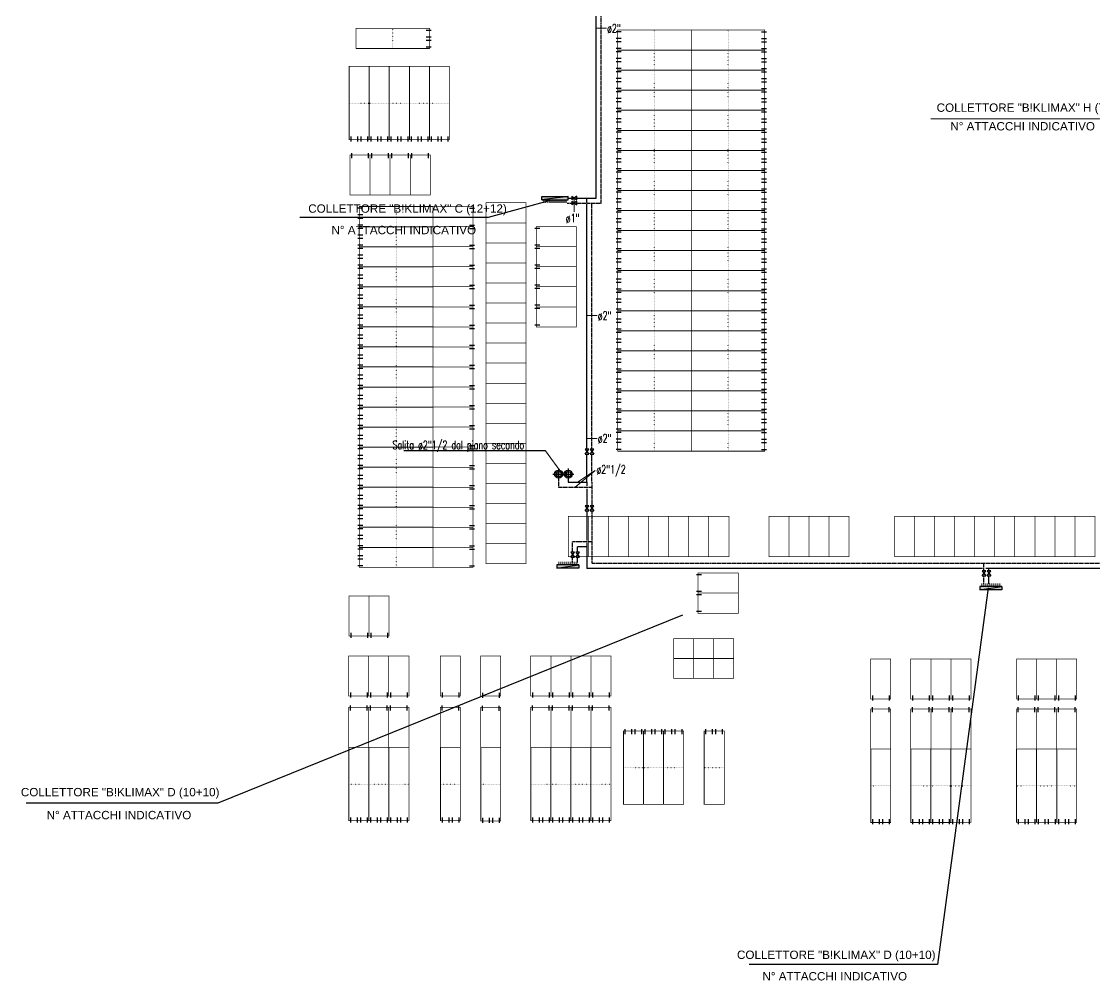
# Model space of a CAD drawing. Header units: millimetres. Extents: x 24747 to 137666, y -34589 to 43444.
# Drawn here: x 107976 to 111188, y -9134 to -6262 of the extents above; entities that cross this region are included whole.
import ezdxf

# ---------------------------------------------------------------- set-up
doc = ezdxf.new("R2010")
doc.units = ezdxf.units.MM
doc.header["$LTSCALE"] = 10
for name, pattern in [('ACAD_ISO07W100', [3, 0, -3]), ('DASHDOT', [25.4, 12.7, -6.35, 0, -6.35]), ('HIDDEN', [0.375, 0.25, -0.125])]:
    doc.linetypes.add(name, pattern=pattern)
for name, color, linetype in [('Collettori Maxi', 7, 'Continuous'), ('Pannelli', 7, 'Continuous'), ('TUBAZIONI', 6, 'Continuous')]:
    doc.layers.add(name, color=color, linetype=linetype)
doc.styles.add('ARIAL', font='arial.ttf')
doc.styles.add('ROMANS', font='romans')

# ---------------------------------------------------------------- blocks, each defined once
blk = doc.blocks.new('colonna')
at = {"layer": 'TUBAZIONI', "color": 1, "linetype": 'DASHDOT'}
for p, q in [((-17, 0), (17, 0)), ((0, 17.2), (0, -17.2))]:
    blk.add_line(p, q, dxfattribs=at)
at = {"layer": 'TUBAZIONI', "color": 1}
for radius in [12, 8]:
    blk.add_circle((0, 0), radius, dxfattribs=at)
blk.add_arc((4, 0), 10, 130.4205, 229.5795, dxfattribs=at)
blk = doc.blocks.new('1200')
at = {"layer": 'Pannelli', "color": 4}
for p, q in [((0.05, 1.1), (0.05, 1.25)), ((0.55, 1.1), (0.55, 1.25))]:
    blk.add_line(p, q, dxfattribs=at)
at = {"layer": 'Pannelli', "linetype": 'ACAD_ISO07W100', "ltscale": 0.07}
blk.add_line((0.6, 0.6), (0, 0.6), dxfattribs=at)
at = {"layer": 'Pannelli', "color": 4, "const_width": 0.02}
blk.add_lwpolyline([(0, 1.2), (0, 0), (0.6, 0), (0.6, 1.2), (0, 1.2)], dxfattribs=at)
blk = doc.blocks.new('dddd')
at = {"layer": 'Pannelli', "color": 4}
for p, q in [((-164.9, 45.4, 0), (-179.9, 45.4, 0)), ((-164.9, 25.4, 0), (-179.9, 25.4, 0)), ((-164.9, 15.4, 0), (-179.9, 15.4, 0)), ((-164.9, -4.6, 0), (-179.9, -4.6, 0))]:
    blk.add_line(p, q, dxfattribs=at)
at = {"layer": 'Pannelli', "color": 4, "lineweight": 0}
blk.add_line((-174.9, 50.4, 0), (45.1, 50.4, 0), dxfattribs=at)
at = {"layer": 'Pannelli', "color": 4, "linetype": 'ACAD_ISO07W100', "ltscale": 0.07}
blk.add_line((-64.9, 50.4, 0), (-64.9, -9.6, 0), dxfattribs=at)
at = {"layer": 'Pannelli', "color": 4, "const_width": 2, "elevation": 0}
blk.add_lwpolyline([(-174.9, -9.6), (45.1, -9.6), (45.1, 50.4), (-174.9, 50.4), (-174.9, -9.6)], dxfattribs=at)
blk = doc.blocks.new('Coll Maxi 10+10')
at = {"layer": 'Collettori Maxi'}
for color, points in [(5, [(0.66, 0), (0.66, -0.1), (0, -0.1)]), (1, [(0, 0), (0, -0.1), (0.66, 0)])]:
    blk.add_hatch(color=color, dxfattribs=at).paths.add_polyline_path(points)
for points in [[(0, 0), (0, -0.1), (0.66, 0), (0, 0)], [(0.66, 0), (0.66, -0.1), (0, -0.1), (0.66, 0)]]:
    blk.add_lwpolyline(points, dxfattribs=at)

msp = doc.modelspace()

# ---------------------------------------------------------------- hatches: boundary and pattern name
at = {"layer": 'Collettori Maxi'}
for color, points in [(5, [(109534.25549, -6796.17906), (109534.25549, -6786.17842), (109612.21577, -6786.17842)]), (1, [(109612.21577, -6796.17906), (109612.21577, -6786.17842), (109534.25549, -6796.17906)])]:
    msp.add_hatch(color=color, dxfattribs=at).paths.add_polyline_path(points)

# ---------------------------------------------------------------- linework, layer by layer
at = {"layer": 'Collettori Maxi', "lineweight": 0}
msp.add_line((110698.37566, -6553.69188), (111295.31968, -6553.69188), dxfattribs=at)
at = {"layer": 'Collettori Maxi'}
for p, q in [((109374.61884, -6847.8206, 0), (109564.21274, -6796.17906, 0)), ((108808.98115, -6847.8206, 0), (109374.61884, -6847.8206, 0)), ((110870.28291, -7957.51085, 0), (110718.45832, -9085.96957, 0)), ((108565.48361, -8601.74737, 0), (109955.55505, -8038.99735, 0)), ((107990.13963, -8601.74737, 0), (108565.48361, -8601.74737, 0)), ((110718.45832, -9085.96957, 0), (110154.64085, -9085.96957, 0))]:
    msp.add_line(p, q, dxfattribs=at)
at = {"layer": 'Collettori Maxi', "elevation": 0}
for points in [[(109612.21577, -6796.17906), (109612.21577, -6786.17842), (109534.25549, -6796.17906), (109612.21577, -6796.17906)], [(109534.25549, -6796.17906), (109534.25549, -6786.17842), (109612.21577, -6786.17842), (109534.25549, -6796.17906)]]:
    msp.add_lwpolyline(points, dxfattribs=at)
at = {"layer": 'Collettori Maxi', "color": 6, "const_width": 3.2002, "elevation": 0}
for points in [[(109540.21122, -6796.17906), (109540.21122, -6806.17969)], [(109546.2116, -6796.17906), (109546.2116, -6806.17969)], [(109552.21198, -6796.17906), (109552.21198, -6806.17969)], [(109558.21236, -6796.17906), (109558.21236, -6806.17969)], [(109564.21274, -6796.17906), (109564.21274, -6806.17969)], [(109570.21312, -6796.17906), (109570.21312, -6806.17969)], [(109576.2135, -6796.17906), (109576.2135, -6806.17969)], [(109582.21388, -6796.17906), (109582.21388, -6806.17969)], [(109588.21426, -6796.17906), (109588.21426, -6806.17969)], [(109594.21464, -6796.17906), (109594.21464, -6806.17969)], [(109600.21502, -6796.17906), (109600.21502, -6806.17969)], [(109606.21539, -6796.17906), (109606.21539, -6806.17969)], [(109584.61846, -7889.27302), (109584.61846, -7879.27238)], [(109590.61884, -7889.27302), (109590.61884, -7879.27238)], [(109596.61922, -7889.27302), (109596.61922, -7879.27238)], [(109602.6196, -7889.27302), (109602.6196, -7879.27238)], [(109608.61998, -7889.27302), (109608.61998, -7879.27238)], [(109614.62036, -7889.27302), (109614.62036, -7879.27238)], [(109620.62074, -7889.27302), (109620.62074, -7879.27238)], [(109626.62112, -7889.27302), (109626.62112, -7879.27238)], [(109632.6215, -7889.27302), (109632.6215, -7879.27238)], [(109638.62188, -7889.27302), (109638.62188, -7879.27238)], [(110850.71063, -7954.24343), (110850.71063, -7944.2428)], [(110856.71101, -7954.24343), (110856.71101, -7944.2428)], [(110862.71139, -7954.24343), (110862.71139, -7944.2428)], [(110868.71177, -7954.24343), (110868.71177, -7944.2428)], [(110874.71215, -7954.24343), (110874.71215, -7944.2428)], [(110880.71253, -7954.24343), (110880.71253, -7944.2428)], [(110886.7129, -7954.24343), (110886.7129, -7944.2428)], [(110892.71328, -7954.24343), (110892.71328, -7944.2428)], [(110898.71366, -7954.24343), (110898.71366, -7944.2428)], [(110904.71404, -7954.24343), (110904.71404, -7944.2428)]]:
    msp.add_lwpolyline(points, dxfattribs=at)
at = {"layer": 'Pannelli', "color": 1, "linetype": 'Continuous'}
msp.add_line((109545.26115, -7547.8998, 0), (109120.60411, -7547.8998, 0), dxfattribs=at)
at = {"layer": 'Pannelli', "color": 1, "linetype": 'Continuous', "lineweight": 0}
msp.add_line((109545.26115, -7547.8998, 0), (109595.7287, -7617.57969, 0), dxfattribs=at)
at = {"layer": 'Pannelli', "color": 2, "const_width": 2, "elevation": 0}
for points in [[(109366.45739, -6865.17994), (109486.45739, -6865.17994), (109486.45739, -6805.17994), (109366.45739, -6805.17994)], [(109366.45739, -6925.17994), (109486.45739, -6925.17994), (109486.45739, -6865.17994), (109366.45739, -6865.17994)], [(109366.45739, -6985.17994), (109486.45739, -6985.17994), (109486.45739, -6925.17994), (109366.45739, -6925.17994)], [(109366.45739, -7045.17994), (109486.45739, -7045.17994), (109486.45739, -6985.17994), (109366.45739, -6985.17994)], [(109366.45739, -7105.17994), (109486.45739, -7105.17994), (109486.45739, -7045.17994), (109366.45739, -7045.17994)], [(109366.45739, -7165.17994), (109486.45739, -7165.17994), (109486.45739, -7105.17994), (109366.45739, -7105.17994)], [(109366.45739, -7225.17994), (109486.45739, -7225.17994), (109486.45739, -7165.17994), (109366.45739, -7165.17994)], [(109366.45739, -7285.17994), (109486.45739, -7285.17994), (109486.45739, -7225.17994), (109366.45739, -7225.17994)], [(109366.45739, -7345.17994), (109486.45739, -7345.17994), (109486.45739, -7285.17994), (109366.45739, -7285.17994)], [(109366.45739, -7405.17994), (109486.45739, -7405.17994), (109486.45739, -7345.17994), (109366.45739, -7345.17994)], [(109366.45739, -7465.17994), (109486.45739, -7465.17994), (109486.45739, -7405.17994), (109366.45739, -7405.17994)], [(109366.45739, -7525.17994), (109486.45739, -7525.17994), (109486.45739, -7465.17994), (109366.45739, -7465.17994)], [(109366.45739, -7585.17994), (109486.45739, -7585.17994), (109486.45739, -7525.17994), (109366.45739, -7525.17994)], [(109366.45739, -7645.17994), (109486.45739, -7645.17994), (109486.45739, -7585.17994), (109366.45739, -7585.17994)], [(109366.45739, -7705.17994), (109486.45739, -7705.17994), (109486.45739, -7645.17994), (109366.45739, -7645.17994)], [(109366.45739, -7765.17994), (109486.45739, -7765.17994), (109486.45739, -7705.17994), (109366.45739, -7705.17994)], [(109366.45739, -7825.17994), (109486.45739, -7825.17994), (109486.45739, -7765.17994), (109366.45739, -7765.17994)], [(109613.66709, -7744.32027), (109613.66709, -7864.32027), (109673.66709, -7864.32027), (109673.66709, -7744.32027)], [(109673.66709, -7744.32027), (109673.66709, -7864.32027), (109733.66709, -7864.32027), (109733.66709, -7744.32027)], [(109733.66709, -7744.32027), (109733.66709, -7864.32027), (109793.66709, -7864.32027), (109793.66709, -7744.32027)], [(109793.66709, -7744.32027), (109793.66709, -7864.32027), (109853.66709, -7864.32027), (109853.66709, -7744.32027)], [(109853.66709, -7744.32027), (109853.66709, -7864.32027), (109913.66709, -7864.32027), (109913.66709, -7744.32027)], [(109913.66709, -7744.32027), (109913.66709, -7864.32027), (109973.66709, -7864.32027), (109973.66709, -7744.32027)], [(109973.66709, -7744.32027), (109973.66709, -7864.32027), (110033.66709, -7864.32027), (110033.66709, -7744.32027)], [(110033.66709, -7744.32027), (110033.66709, -7864.32027), (110093.66709, -7864.32027), (110093.66709, -7744.32027)], [(110213.66709, -7744.32027), (110213.66709, -7864.32027), (110273.66709, -7864.32027), (110273.66709, -7744.32027)], [(110273.66709, -7744.32027), (110273.66709, -7864.32027), (110333.66709, -7864.32027), (110333.66709, -7744.32027)], [(110333.66709, -7744.32027), (110333.66709, -7864.32027), (110393.66709, -7864.32027), (110393.66709, -7744.32027)], [(110393.66709, -7744.32027), (110393.66709, -7864.32027), (110453.66709, -7864.32027), (110453.66709, -7744.32027)], [(110589.63943, -7744.32027), (110589.63943, -7864.32027), (110649.63943, -7864.32027), (110649.63943, -7744.32027)], [(110649.63943, -7744.32027), (110649.63943, -7864.32027), (110709.63943, -7864.32027), (110709.63943, -7744.32027)], [(110709.63943, -7744.32027), (110709.63943, -7864.32027), (110769.63943, -7864.32027), (110769.63943, -7744.32027)], [(110769.63943, -7744.32027), (110769.63943, -7864.32027), (110829.63943, -7864.32027), (110829.63943, -7744.32027)], [(110829.63943, -7744.32027), (110829.63943, -7864.32027), (110889.63943, -7864.32027), (110889.63943, -7744.32027)], [(110889.63943, -7744.32027), (110889.63943, -7864.32027), (110949.63943, -7864.32027), (110949.63943, -7744.32027)], [(110949.63943, -7744.32027), (110949.63943, -7864.32027), (111009.63943, -7864.32027), (111009.63943, -7744.32027)], [(111009.63943, -7744.32027), (111009.63943, -7864.32027), (111069.63943, -7864.32027), (111069.63943, -7744.32027)], [(111069.63943, -7744.32027), (111069.63943, -7864.32027), (111129.63943, -7864.32027), (111129.63943, -7744.32027)], [(111129.63943, -7744.32027), (111129.63943, -7864.32027), (111189.63943, -7864.32027), (111189.63943, -7744.32027)], [(109366.45739, -7885.17994), (109486.45739, -7885.17994), (109486.45739, -7825.17994), (109366.45739, -7825.17994)]]:
    msp.add_lwpolyline(points, close=True, dxfattribs=at)
for points in [[(109928.50495, -8110.22897), (109928.50495, -8170.22897), (109988.50495, -8170.22897), (109988.50495, -8110.22897), (109928.50495, -8110.22897)], [(109988.50495, -8110.22897), (109988.50495, -8170.22897), (110048.50495, -8170.22897), (110048.50495, -8110.22897), (109988.50495, -8110.22897)], [(110048.50495, -8110.22897), (110048.50495, -8170.22897), (110108.50494, -8170.22897), (110108.50494, -8110.22897), (110048.50495, -8110.22897)], [(109928.50495, -8169.28136), (109928.50495, -8229.28136), (109988.50495, -8229.28136), (109988.50495, -8169.28136), (109928.50495, -8169.28136)], [(109988.50495, -8169.28136), (109988.50495, -8229.28136), (110048.50495, -8229.28136), (110048.50495, -8169.28136), (109988.50495, -8169.28136)], [(110048.50495, -8169.28136), (110048.50495, -8229.28136), (110108.50494, -8229.28136), (110108.50494, -8169.28136), (110048.50495, -8169.28136)]]:
    msp.add_lwpolyline(points, dxfattribs=at)
at = {"layer": 'TUBAZIONI'}
for p, q in [((109696.73868, -6790.80106, 0), (109696.73868, -6093.39477, 0)), ((109613.7708, -6790.80106, 0), (109623.30448, -6790.80106, 0)), ((109638.30448, -6790.80106, 0), (109647.83817, -6790.80106, 0)), ((109647.83817, -6790.80106, 0), (109696.73868, -6790.80106, 0)), ((109640.95806, -7851.6027, 0), (109640.95806, -7834.82951, 0)), ((109640.95806, -7882.0106, 0), (109640.95806, -7866.6027, 0)), ((110872.24989, -7906.64422, 0), (110872.24989, -7900.3698, 0)), ((110872.24989, -7946.1856, 0), (110872.24989, -7921.64422, 0))]:
    msp.add_line(p, q, dxfattribs=at)
at = {"layer": 'TUBAZIONI', "linetype": 'HIDDEN'}
for p, q in [((109711.73868, -6805.80106, 0), (109711.73868, -6074.98239, 0)), ((109609.72235, -6805.80106, 0), (109623.30448, -6805.80106, 0)), ((109638.30448, -6805.80106, 0), (109668.85647, -6805.80106, 0)), ((109668.85647, -6805.80106, 0), (109711.73868, -6805.80106, 0)), ((109683.85647, -7542.66006, 0), (109683.85647, -6805.80106, 0)), ((109668.85647, -7606.34327, 0), (109668.85647, -7557.66006, 0)), ((109683.85647, -7641.68756, 0), (109683.85647, -7557.66006, 0)), ((109625.95806, -7851.6027, 0), (109625.95806, -7819.82951, 0)), ((109625.95806, -7882.0106, 0), (109625.95806, -7866.6027, 0)), ((110857.24989, -7906.64422, 0), (110857.24989, -7885.3698, 0)), ((110857.24989, -7946.1856, 0), (110857.24989, -7921.64422, 0))]:
    msp.add_line(p, q, dxfattribs=at)
at = {"layer": 'TUBAZIONI', "color": 1, "lineweight": 0}
for p, q in [((109696.30851, -6282.5045, 0), (109727.3413, -6282.5045, 0)), ((109696.30851, -6282.5045, 0), (109727.3413, -6282.5045, 0)), ((109630.80448, -6831.9511, 0), (109630.80448, -6790.80106, 0)), ((109668.85647, -7142.75487, 0), (109699.88926, -7142.75487, 0)), ((109668.85647, -7510.3339, 0), (109699.88926, -7510.3339, 0)), ((109693.58491, -7606.56412, 0), (109634.01828, -7656.68756, 0)), ((109693.58491, -7606.56412, 0), (109640.84181, -7641.68756, 0))]:
    msp.add_line(p, q, dxfattribs=at)
at = {"layer": 'TUBAZIONI', "color": 7}
for p, q in [((109623.30448, -6785.17606, 0), (109638.30448, -6796.42606, 0)), ((109638.30448, -6785.17606, 0), (109623.30448, -6796.42606, 0)), ((109623.30448, -6800.17606, 0), (109638.30448, -6811.42606, 0)), ((109638.30448, -6800.17606, 0), (109623.30448, -6811.42606, 0)), ((109663.23147, -7557.66006, 0), (109674.48147, -7542.66006, 0)), ((109663.23147, -7542.66006, 0), (109674.48147, -7557.66006, 0)), ((109678.23147, -7557.66006, 0), (109689.48147, -7542.66006, 0)), ((109678.23147, -7542.66006, 0), (109689.48147, -7557.66006, 0)), ((109663.23147, -7727.80516, 0), (109674.48147, -7712.80516, 0)), ((109663.23147, -7712.80516, 0), (109674.48147, -7727.80516, 0)), ((109678.23147, -7727.80516, 0), (109689.48147, -7712.80516, 0)), ((109678.23147, -7712.80516, 0), (109689.48147, -7727.80516, 0)), ((109620.33306, -7866.6027, 0), (109631.58306, -7851.6027, 0)), ((109620.33306, -7851.6027, 0), (109631.58306, -7866.6027, 0)), ((109635.33306, -7866.6027, 0), (109646.58306, -7851.6027, 0)), ((109635.33306, -7851.6027, 0), (109646.58306, -7866.6027, 0)), ((110851.62489, -7921.64422, 0), (110862.87489, -7906.64422, 0)), ((110851.62489, -7906.64422, 0), (110862.87489, -7921.64422, 0)), ((110866.62489, -7921.64422, 0), (110877.87489, -7906.64422, 0)), ((110866.62489, -7906.64422, 0), (110877.87489, -7921.64422, 0))]:
    msp.add_line(p, q, dxfattribs=at)
at = {"layer": 'TUBAZIONI', "linetype": 'Continuous'}
for p, q in [((109668.85647, -6804.29824, 0), (109668.85647, -6790.80106, 0)), ((109668.85647, -7542.66006, 0), (109668.85647, -6809.19594, 0)), ((109668.85647, -7641.68756, 0), (109668.85647, -7557.66006, 0)), ((109612.82716, -7641.68756, 0), (109668.85647, -7641.68756, 0))]:
    msp.add_line(p, q, dxfattribs=at)
at = {"layer": 'TUBAZIONI', "color": 7, "elevation": 0}
for points in [[(109623.30448, -6785.17606), (109623.30448, -6796.42606)], [(109623.30448, -6800.17606), (109623.30448, -6811.42606)], [(109638.30448, -6796.42606), (109638.30448, -6785.17606)], [(109638.30448, -6811.42606), (109638.30448, -6800.17606)], [(109674.48147, -7542.66006), (109663.23147, -7542.66006)], [(109689.48147, -7542.66006), (109678.23147, -7542.66006)], [(109663.23147, -7557.66006), (109674.48147, -7557.66006)], [(109678.23147, -7557.66006), (109689.48147, -7557.66006)], [(109674.48147, -7712.80516), (109663.23147, -7712.80516)], [(109663.23147, -7727.80516), (109674.48147, -7727.80516)], [(109689.48147, -7712.80516), (109678.23147, -7712.80516)], [(109678.23147, -7727.80516), (109689.48147, -7727.80516)], [(109631.58306, -7851.6027), (109620.33306, -7851.6027)], [(109620.33306, -7866.6027), (109631.58306, -7866.6027)], [(109646.58306, -7851.6027), (109635.33306, -7851.6027)], [(109635.33306, -7866.6027), (109646.58306, -7866.6027)], [(110862.87489, -7906.64422), (110851.62489, -7906.64422)], [(110851.62489, -7921.64422), (110862.87489, -7921.64422)], [(110877.87489, -7906.64422), (110866.62489, -7906.64422)], [(110866.62489, -7921.64422), (110877.87489, -7921.64422)]]:
    msp.add_lwpolyline(points, dxfattribs=at)
at = {"layer": 'TUBAZIONI', "linetype": 'HIDDEN', "elevation": 0}
for points in [[(109584.1801, -7617.57969), (109584.1801, -7656.68756), (109683.85647, -7656.68756)], [(109683.85647, -7641.68756), (109683.85647, -7712.80516)], [(109683.85647, -7727.80516), (109683.85647, -7885.3698)], [(109683.85647, -7819.82951), (109625.95806, -7819.82951)], [(111832.47933, -7885.3698), (109683.85647, -7885.3698)]]:
    msp.add_lwpolyline(points, dxfattribs=at)
at = {"layer": 'TUBAZIONI', "elevation": 0}
for points in [[(109612.82716, -7617.57969), (109612.82716, -7641.68756)], [(109668.85647, -7834.82951), (109640.95806, -7834.82951)], [(109696.11252, -7900.3698), (109668.85647, -7900.3698)], [(110853.0712, -7900.3698), (109668.85647, -7900.3698)], [(111847.47933, -7900.3698), (110863.23561, -7900.3698)]]:
    msp.add_lwpolyline(points, dxfattribs=at)
at = {"layer": 'TUBAZIONI', "linetype": 'Continuous', "elevation": 0}
for points in [[(109668.85647, -7641.68756), (109668.85647, -7652.47847)], [(109668.85647, -7661.27896), (109668.85647, -7712.80516)], [(109668.85647, -7727.80516), (109668.85647, -7815.7987)], [(109668.85647, -7823.65543), (109668.85647, -7900.3698)]]:
    msp.add_lwpolyline(points, dxfattribs=at)

# ---------------------------------------------------------------- block references
at = {"layer": 'Collettori Maxi', "xscale": 100.0063257411093, "yscale": 100.0063257411093, "zscale": 100.0063257411093}
for p in [(109578.61808, -7889.27302, 0), (110844.71025, -7954.24343, 0)]:
    msp.add_blockref('Coll Maxi 10+10', p, dxfattribs=at)
at = {"layer": 'Pannelli', "lineweight": 0}
for p, rotation in [((109022.9143, -6292.59137, 0), 179.9999968962913), ((110026.28323, -6297.84163, 0), 180), ((110026.28256, -6357.84543, 0), 180), ((109007.68471, -6441.61249, 0), 89.99999689629125), ((109067.68471, -6441.59766, 0), 89.99999689629125), ((109127.6847, -6441.58284, 0), 89.99999689629125), ((109187.6847, -6441.56801, 0), 89.99999689629125), ((109247.6847, -6441.56801, 0), 89.99999689629125), ((110026.2803, -6417.84923, 0), 180), ((110026.29513, -6477.84922, 0), 180), ((110026.29446, -6537.85302, 0), 180), ((110026.2922, -6597.85681, 0), 180), ((110026.30703, -6657.85681, 0), 180), ((110026.32186, -6717.85681, 0), 180), ((110026.32119, -6777.86061, 0), 180), ((110026.31894, -6837.8644, 0), 180), ((110026.33377, -6897.8644, 0), 180), ((110026.33309, -6957.8682, 0), 180), ((110026.33084, -7017.87199, 0), 180), ((110026.34567, -7077.87199, 0), 180), ((110026.3605, -7137.87199, 0), 180), ((110026.35982, -7197.87578, 0), 180), ((110026.35757, -7257.87958, 0), 180), ((110026.3724, -7317.87958, 0), 180), ((110026.37173, -7377.88337, 0), 180), ((110026.36947, -7437.88717, 0), 180), ((110026.3843, -7497.88716, 0), 180), ((109006.17549, -8480.52772, 0), 89.99999999999999), ((109066.17928, -8480.52772, 0), 89.99999999999999), ((109126.18308, -8480.52772, 0), 89.99999999999999), ((109280.5225, -8480.52772, 0), 89.99999999999999), ((109401.3392, -8481.15705, 0), 89.99999999999999), ((109551.24524, -8480.52772, 0), 89.99999999999999), ((109611.24903, -8480.52772, 0), 89.99999999999999), ((109671.25283, -8480.52776, 0), 89.99999999999999), ((109731.25662, -8480.52776, 0), 89.99999999999999), ((110568.72219, -8485.61599, 0), 89.99999999999999), ((110688.72978, -8485.61599, 0), 89.99999999999999), ((110748.72978, -8485.61626, 0), 89.99999999999999), ((110808.72978, -8485.60113, 0), 89.99999999999999), ((111005.33115, -8485.6024, 0), 89.99999999999999), ((111065.33115, -8485.60267, 0), 89.99999999999999), ((111125.33115, -8485.58754, 0), 89.99999999999999)]:
    msp.add_blockref('dddd', p, dxfattribs=dict(at, rotation=rotation))
at = {"layer": 'Pannelli', "lineweight": 0, "xscale": -1}
for p, rotation in [((109936.10612, -6297.84163, 0), 180), ((109936.10679, -6357.84543, 0), 180), ((109936.10905, -6417.84923, 0), 180), ((109936.09422, -6477.84922, 0), 180), ((109936.09489, -6537.85302, 0), 180), ((109936.09715, -6597.85681, 0), 180), ((109936.08232, -6657.85681, 0), 180), ((109936.14475, -6717.85681, 0), 180), ((109936.14543, -6777.86061, 0), 180), ((109936.14768, -6837.8644, 0), 180), ((109936.13285, -6897.8644, 0), 180), ((109936.13353, -6957.8682, 0), 180), ((109936.13578, -7017.87199, 0), 180), ((109936.12095, -7077.87199, 0), 180), ((109936.18339, -7137.87199, 0), 180), ((109936.18406, -7197.87578, 0), 180), ((109936.18632, -7257.87958, 0), 180), ((109936.17149, -7317.87958, 0), 180), ((109936.17216, -7377.88337, 0), 180), ((109936.17441, -7437.88717, 0), 180), ((109936.15958, -7497.88716, 0), 180), ((109828.83889, -8561.09991, 0), 90), ((109888.84269, -8561.09986, 0), 90), ((109948.84648, -8561.09986, 0), 90), ((110070.36836, -8561.09986, 0), 90)]:
    msp.add_blockref('dddd', p, dxfattribs=dict(at, rotation=rotation))
at = {"layer": 'Pannelli', "yscale": 100.0063257411093, "zscale": 100.0063257411093}
for p, xscale in [((109019.80456, -6781.66515, 0), -100.0063257411093), ((109079.80836, -6781.66518, 0), -100.0063257411093), ((109139.81215, -6781.6652, 0), -100.0063257411093), ((109199.81595, -6781.6652, 0), -100.0063257411093), ((108955.74267, -8435.44658, 0), 100.0063257411093), ((109015.74646, -8435.44658, 0), 100.0063257411093), ((109075.75026, -8435.44658, 0), 100.0063257411093), ((109230.08968, -8435.44658, 0), 100.0063257411093), ((109350.90638, -8436.07591, 0), 100.0063257411093), ((109500.81241, -8435.44658, 0), 100.0063257411093), ((109560.81621, -8435.44658, 0), 100.0063257411093), ((109620.82001, -8435.44662, 0), 100.0063257411093), ((109680.8238, -8435.44662, 0), 100.0063257411093), ((110518.28937, -8440.53485, 0), 100.0063257411093), ((110638.29696, -8440.53485, 0), 100.0063257411093), ((110698.30076, -8440.53485, 0), 100.0063257411093), ((110758.30455, -8440.53485, 0), 100.0063257411093), ((110954.89833, -8440.52126, 0), 100.0063257411093), ((111014.90212, -8440.52126, 0), 100.0063257411093), ((111074.90592, -8440.52126, 0), 100.0063257411093)]:
    msp.add_blockref('1200', p, dxfattribs=dict(at, xscale=xscale))
at = {"layer": 'Pannelli', "lineweight": 0}
for p in [(109162.51304, -6867.04417, 0), (109162.51304, -6927.04797, 0), (109162.51301, -6987.05176, 0), (109162.51301, -7047.05556, 0), (109162.51304, -7107.05936, 0), (109162.51304, -7167.06315, 0), (109162.51304, -7227.06695, 0), (109162.51301, -7287.07074, 0), (109162.51301, -7347.07454, 0), (109162.51304, -7407.07833, 0), (109162.51304, -7467.08213, 0), (109162.51304, -7527.08592, 0), (109162.51302, -7587.08972, 0), (109162.51301, -7647.09351, 0), (109162.51304, -7707.09731, 0), (109162.51305, -7767.10111, 0), (109162.51304, -7827.1049, 0), (109162.51307, -7887.1087, 0)]:
    msp.add_blockref('dddd', p, dxfattribs=at)
at = {"layer": 'Pannelli', "yscale": 100.0063257411093, "zscale": 100.0063257411093}
for p, xscale, rotation in [((109207.59418, -6876.61515, 0), -100.0063257411093, 270), ((109207.59418, -6936.61894, 0), -100.0063257411093, 270), ((109637.61695, -6936.61894, 0), 100.0063257411093, 90.00000000000001), ((109207.59415, -6996.62274, 0), -100.0063257411093, 270), ((109637.61697, -6996.62274, 0), 100.0063257411093, 90.00000000000001), ((109207.59415, -7056.62653, 0), -100.0063257411093, 270), ((109637.61698, -7056.62653, 0), 100.0063257411093, 90.00000000000001), ((109207.59418, -7116.63033, 0), -100.0063257411093, 270), ((109637.61695, -7116.63033, 0), 100.0063257411093, 90.00000000000001), ((109207.59418, -7176.63413, 0), -100.0063257411093, 270), ((109637.61695, -7176.63413, 0), 100.0063257411093, 90.00000000000001), ((109207.59418, -7236.63792, 0), -100.0063257411093, 270), ((109207.59415, -7296.64172, 0), -100.0063257411093, 270), ((109207.59415, -7356.64551, 0), -100.0063257411093, 270), ((109207.59418, -7416.64931, 0), -100.0063257411093, 270), ((109207.59418, -7476.6531, 0), -100.0063257411093, 270), ((109207.59418, -7536.6569, 0), -100.0063257411093, 270), ((109207.59416, -7596.66069, 0), -100.0063257411093, 270), ((109207.59416, -7656.66449, 0), -100.0063257411093, 270), ((109207.59419, -7716.66828, 0), -100.0063257411093, 270), ((109207.59419, -7776.67208, 0), -100.0063257411093, 270), ((109207.59419, -7836.67588, 0), -100.0063257411093, 270), ((109207.59416, -7896.67967, 0), -100.0063257411093, 270), ((110121.68749, -7973.78217, 0), 100.0063257411093, 90.00000000000001), ((108956.85289, -7982.25493, 0), -100.0063257411093, 179.999483426168), ((109016.85668, -7982.25493, 0), -100.0063257411093, 179.999483426168), ((110121.68751, -8033.78597, 0), 100.0063257411093, 90.00000000000001), ((108955.74375, -8161.55284, 0), -100.0063257411093, 179.999483426168), ((109015.74755, -8161.55284, 0), -100.0063257411093, 179.999483426168), ((109075.75134, -8161.55284, 0), -100.0063257411093, 179.999483426168), ((109230.09077, -8161.55284, 0), -100.0063257411093, 179.999483426168), ((109350.90746, -8162.18217, 0), -100.0063257411093, 179.999483426168), ((109500.8135, -8161.55284, 0), -100.0063257411093, 179.999483426168), ((109560.81729, -8161.55284, 0), -100.0063257411093, 179.999483426168), ((109620.82109, -8161.55288, 0), -100.0063257411093, 179.999483426168), ((109680.82488, -8161.55288, 0), -100.0063257411093, 179.999483426168), ((110518.28937, -8170.51786, 0), -100.0063257411093, 180), ((110638.29696, -8170.51786, 0), -100.0063257411093, 180), ((110698.30076, -8170.51786, 0), -100.0063257411093, 180), ((110758.30455, -8170.51786, 0), -100.0063257411093, 180), ((110954.89833, -8170.50427, 0), -100.0063257411093, 180), ((111014.90212, -8170.50427, 0), -100.0063257411093, 180), ((111074.90592, -8170.50427, 0), -100.0063257411093, 180)]:
    msp.add_blockref('1200', p, dxfattribs=dict(at, xscale=xscale, rotation=rotation))
at = {"layer": 'TUBAZIONI', "color": 1}
for p in [(109584.1801, -7617.57969, 0), (109612.82716, -7617.57969, 0)]:
    msp.add_blockref('colonna', p, dxfattribs=at)

# ---------------------------------------------------------------- texts
at = {"layer": 'Collettori Maxi', "style": 'ARIAL'}
for s, p in [('COLLETTORE "B!KLIMAX" H (7+7)', (110715.62707, -6532.70275, 0)), ('N° ATTACCHI INDICATIVO', (110756.52904, -6588.42614, 0)), ('COLLETTORE "B!KLIMAX" C (12+12)', (108834.65693, -6834.864, 0)), ('N° ATTACCHI INDICATIVO', (108904.14682, -6899.1796, 0)), ('COLLETTORE "B!KLIMAX" D (10+10)', (107974.4488, -8582.05939, 0)), ('N° ATTACCHI INDICATIVO', (108051.58239, -8650.78507, 0)), ('COLLETTORE "B!KLIMAX" D (10+10)', (110117.96125, -9069.08793, 0)), ('N° ATTACCHI INDICATIVO', (110194.12376, -9133.34649, 0))]:
    msp.add_text(s, height=25.0015814, dxfattribs=at).set_placement(p)
at = {"layer": 'Pannelli', "color": 3, "style": 'ROMANS', "width": 0.7}
msp.add_text('Salita ø2"1/2 dal piano secondo', height=25, dxfattribs=at).set_placement((109086.90314, -7542.65451, 0))
at = {"layer": 'TUBAZIONI', "color": 3, "style": 'ROMANS', "width": 0.7}
for s, p in [('ø2"', (109728.93882, -6295.09662, 0)), ('ø2"', (109728.93882, -6295.09662, 0)), ('ø1"', (109605.73539, -6863.59501, 0)), ('ø2"', (109701.48678, -7155.34698, 0)), ('ø2"', (109701.48678, -7522.92602, 0)), ('ø2"1/2', (109697.14583, -7615.92515, 0))]:
    msp.add_text(s, height=25, dxfattribs=at).set_placement(p)

doc.saveas('drawing.dxf')
